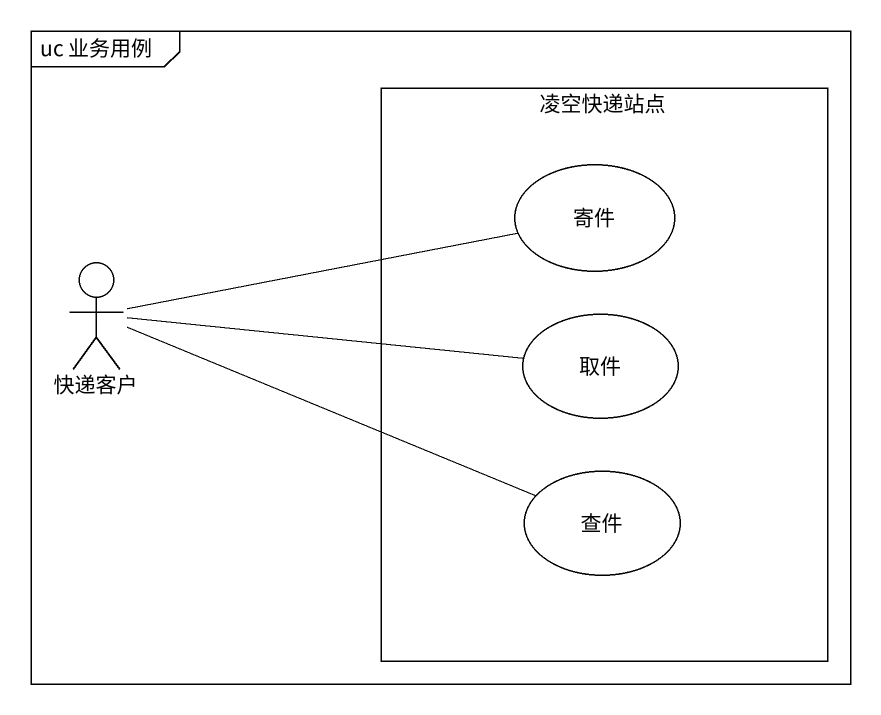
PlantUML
@startuml
mainframe uc 业务用例
rectangle 凌空快递站点 {
  usecase 寄件
  usecase 取件
  usecase 查件
}
actor 快递客户
快递客户 -right- 寄件
快递客户 -right- 取件
快递客户 -right- 查件
@enduml
